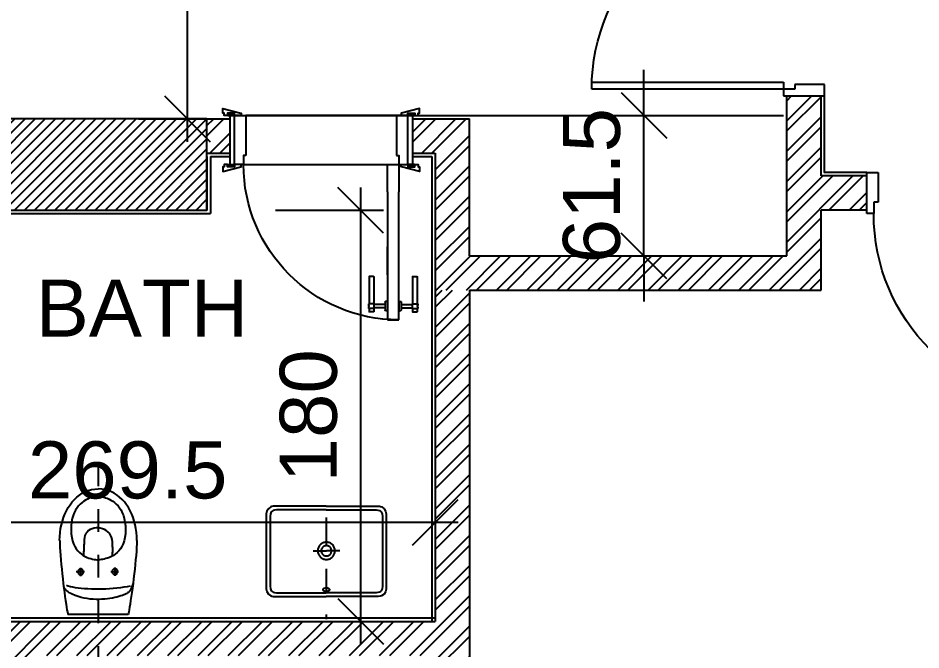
# Model space of a CAD drawing. Extents: x -0.9 to 45.6, y -8.7 to 61.5.
# Drawn here: x 29.391 to 33.345, y 25.815 to 28.581 of the extents above; entities that cross this region are included whole.
import ezdxf

# ---------------------------------------------------------------- set-up
doc = ezdxf.new("R2010")
doc.units = 0
doc.header["$MEASUREMENT"] = 0
doc.header["$PDMODE"] = 35
doc.header["$PDSIZE"] = 0.3
doc.linetypes.add('CENTER', pattern=[2, 1.25, -0.25, 0.25, -0.25])
doc.linetypes.add('DASHDOTX2', pattern=[50.8, 25.4, -12.7, 0, -12.7])
doc.layers.get('0').update_dxf_attribs({"linetype": 'CONTINUOUS'})
doc.layers.get('DEFPOINTS').update_dxf_attribs({"linetype": 'CONTINUOUS'})
for name, color, linetype in [('A-AXIS-SANITARY', 10, 'DASHDOTX2'), ('A-closet', 252, 'CONTINUOUS'), ('a-dim', 3, 'CONTINUOUS'), ('A-DOORS', 1, 'CONTINUOUS'), ('A-FLOR-PFIX', 61, 'CONTINUOUS'), ('A-HATCH-CONC', 8, 'CONTINUOUS'), ('A-HATCH-WALL', 8, 'CONTINUOUS'), ('A-NOMENCLATURE', 3, 'CONTINUOUS'), ('A-PLASTER', 8, 'CONTINUOUS'), ('A-PORTE', 1, 'CONTINUOUS'), ('A-SANIT', 95, 'CONTINUOUS'), ('A-WALL', 4, 'CONTINUOUS'), ('S-2ND-3RD-4-5-6TH$0$A-STR 2-3-4-5-6', 2, 'CONTINUOUS')]:
    doc.layers.add(name, color=color, linetype=linetype)
doc.styles.add('A100-STEXT', font='arial.ttf', dxfattribs={"height": 0.25})
doc.dimstyles.new('dim-law', dxfattribs={"dimtxt": 0.25, "dimasz": 0.2, "dimexe": 0.1, "dimexo": 0.3, "dimgap": 0.1, "dimtad": 1, "dimlfac": 100, "dimdsep": 46, "dimtxsty": 'A100-STEXT', "dimblk1": 'OBLIQUE', "dimblk2": 'OBLIQUE', "dimsah": 1, "dimcen": -0.05, "dimdle": 0.1, "dimclrd": 15, "dimclre": 15, "dimclrt": 256, "dimadec": 0, "dimazin": 0, "dimtfac": 0.28, "dimtix": 1, "dimtmove": 2, "dimatfit": 3, "dimldrblk": 'OBLIQUE', "dimfxl": 0.1, "dimtolj": 1, "dimarcsym": 0})

# ---------------------------------------------------------------- blocks, each defined once
blk = doc.blocks.new('P90E18D')
at = {"layer": 'A-PORTE'}
for p, q in [((0, 0), (0.05, 0)), ((0, -0.18), (0, 0)), ((0.05, 0), (0.05, -0.13)), ((0.9, 0), (0.85, 0)), ((0.85, 0), (0.85, -0.13)), ((0.9, -0.18), (0.9, 0)), ((0.05, -0.13), (0.03, -0.13)), ((0.03, -0.13), (0.03, -0.18)), ((0.85, -0.13), (0.87, -0.13)), ((0.87, -0.13), (0.87, -0.18)), ((0.03, -0.18), (0, -0.18)), ((0.06, -0.18), (0.02, -0.18)), ((0.03, -0.18), (0.03, -1.02)), ((0.06, -1.02), (0.06, -0.18)), ((0.87, -0.18), (0.9, -0.18))]:
    blk.add_line(p, q, dxfattribs=at)
blk.add_arc((0.03, -0.18), 0.84, 270, 360, dxfattribs=at)
blk = doc.blocks.new('A$C3DEF75EA')
at = {"layer": 'A-DOORS'}
for p, q in [((-0.11, 0.68), (-0.06, 0.68)), ((-0.11, 0.56), (-0.11, 0.68)), ((-0.06, 0.68), (-0.06, 0.56)), ((-0.19, 0.63), (-0.19, 0.6445)), ((-0.1705, 0.645), (-0.1895, 0.645)), ((-0.17, 0.63), (-0.17, 0.6445)), ((-0.12, 0.602), (-0.12, 0.638)), ((-0.11, 0.64), (-0.118, 0.64)), ((-0.11, 0.6), (-0.11, 0.64)), ((-0.06, 0.64), (-0.052, 0.64)), ((-0.06, 0.6), (-0.06, 0.64)), ((-0.05, 0.602), (-0.05, 0.638)), ((0, 0.63), (0, 0.6445)), ((0.0005, 0.645), (0.0195, 0.645)), ((0.02, 0.63), (0.02, 0.6445)), ((-0.167, 0.63), (-0.193, 0.63)), ((-0.193, 0.625), (-0.193, 0.63)), ((-0.193, 0.61), (-0.193, 0.615)), ((-0.167, 0.61), (-0.193, 0.61)), ((-0.19, 0.4905), (-0.19, 0.61)), ((-0.17, 0.4905), (-0.17, 0.61)), ((-0.167, 0.6275), (-0.167, 0.63)), ((-0.12, 0.6275), (-0.167, 0.6275)), ((-0.167, 0.61), (-0.167, 0.6125)), ((-0.12, 0.6125), (-0.167, 0.6125)), ((-0.11, 0.6), (-0.118, 0.6)), ((-0.06, 0.6), (-0.052, 0.6)), ((-0.05, 0.6275), (-0.003, 0.6275)), ((-0.05, 0.6125), (-0.003, 0.6125)), ((-0.003, 0.63), (0.023, 0.63)), ((-0.003, 0.6275), (-0.003, 0.63)), ((-0.003, 0.61), (-0.003, 0.6125)), ((-0.003, 0.61), (0.023, 0.61)), ((0, 0.4905), (0, 0.61)), ((0.02, 0.4905), (0.02, 0.61)), ((0.023, 0.625), (0.023, 0.63)), ((0.023, 0.61), (0.023, 0.615)), ((-0.11, 0.12), (-0.11, 0.56)), ((-0.06, 0.56), (-0.06, 0.12)), ((-0.1705, 0.49), (-0.1895, 0.49)), ((-0.11, 0.483), (-0.11, 0.36)), ((-0.06, 0.483), (-0.06, 0.36)), ((0.0005, 0.49), (0.0195, 0.49)), ((-0.11, 0.12), (-0.11, 0)), ((-0.06, 0), (-0.06, 0.12)), ((-0.809, 0), (-0.781, 0.009)), ((-0.809, 0.009), (-0.781, 0)), ((0.009, 0), (-0.019, 0.009)), ((0.009, 0.009), (-0.019, 0)), ((-0.11, 0), (-0.06, 0)), ((-0.809, -0.215), (-0.781, -0.224)), ((-0.809, -0.224), (-0.781, -0.215)), ((0.009, -0.215), (-0.019, -0.224)), ((0.009, -0.224), (-0.019, -0.215))]:
    blk.add_line(p, q, dxfattribs=at)
at = {"layer": 'A-DOORS', "color": 8}
for p, q in [((-0.74, 0), (-0.06, 0)), ((-0.07, -0.215), (-0.73, -0.215))]:
    blk.add_line(p, q, dxfattribs=at)
at = {"layer": 'A-DOORS'}
for points in [[(-0.81, 0), (-0.825, 0), (-0.825, 0.01), (-0.83, 0.01), (-0.83, 0.03), (-0.7518, 0.0104, -0.381769), (-0.75, 0.0084), (-0.75, 0), (-0.78, 0), (-0.78, 0.01), (-0.81, 0.01), (-0.81, 0)], [(0.01, 0), (0.025, 0), (0.025, 0.01), (0.03, 0.01), (0.03, 0.03), (-0.0482, 0.0104, 0.381769), (-0.05, 0.0084), (-0.05, 0), (-0.02, 0), (-0.02, 0.01), (0.01, 0.01), (0.01, 0)], [(-0.81, -0.215), (-0.825, -0.215), (-0.825, -0.225), (-0.83, -0.225), (-0.83, -0.245), (-0.7518, -0.2254, 0.381769), (-0.75, -0.2234), (-0.75, -0.215), (-0.78, -0.215), (-0.78, -0.225), (-0.81, -0.225), (-0.81, -0.215)], [(0.01, -0.215), (0.025, -0.215), (0.025, -0.225), (0.03, -0.225), (0.03, -0.245), (-0.0482, -0.2254, -0.381769), (-0.05, -0.2234), (-0.05, -0.215), (-0.02, -0.215), (-0.02, -0.225), (0.01, -0.225), (0.01, -0.215)]]:
    blk.add_lwpolyline(points, format="xyb", dxfattribs=at)
for points in [[(-0.809, 0), (-0.781, 0), (-0.781, 0.009), (-0.809, 0.009)], [(0.009, 0), (-0.019, 0), (-0.019, 0.009), (0.009, 0.009)], [(-0.809, -0.215), (-0.781, -0.215), (-0.781, -0.224), (-0.809, -0.224)], [(0.009, -0.215), (-0.019, -0.215), (-0.019, -0.224), (0.009, -0.224)]]:
    blk.add_lwpolyline(points, close=True, dxfattribs=at)
for points in [[(-0.8, -0.215), (-0.8, 0), (-0.78, 0), (-0.78, -0.215), (-0.8, -0.215)], [(-0.73, -0.04), (-0.74, -0.04), (-0.74, 0), (-0.78, 0)], [(-0.78, 0), (-0.78, -0.215), (-0.73, -0.215), (-0.73, -0.04)], [(0, -0.215), (0, 0), (-0.02, 0), (-0.02, -0.215), (0, -0.215)], [(-0.07, -0.04), (-0.06, -0.04), (-0.06, 0), (-0.02, 0)], [(-0.02, 0), (-0.02, -0.215), (-0.07, -0.215), (-0.07, -0.04)]]:
    blk.add_lwpolyline(points, dxfattribs=at)
blk.add_arc((-0.0597, -0.0003), 0.6803, 90.0254, 179.9746, dxfattribs=at)
for centre, major_axis, start_param, end_param in [((-0.1895, 0.6445), (-0.000354, 0.000354), -0.785398, 0.785398), ((-0.1705, 0.6445), (0.000354, 0.000354), 5.497787, 7.068583), ((-0.118, 0.638), (-0.00141, 0.00141), -0.785398, 0.785398), ((-0.052, 0.638), (0.00141, 0.00141), 5.497787, 7.068583), ((0.0005, 0.6445), (-0.000354, 0.000354), -0.785398, 0.785398), ((0.0195, 0.6445), (0.000354, 0.000354), 5.497787, 7.068583), ((-0.2006, 0.62), (0.00642, 0.00642), 4.914874, 6.080701), ((-0.149, 0.62), (0.0138, 0.0138), 1.961403, 2.750986), ((-0.118, 0.602), (0.00141, 0.00141), 2.356194, 3.926991), ((-0.052, 0.602), (-0.00141, 0.00141), 2.356194, 3.926991), ((-0.021, 0.62), (0.0138, 0.0138), 5.102996, 5.892578), ((0.0306, 0.62), (0.00642, 0.00642), 1.773281, 2.939108), ((-0.1895, 0.4905), (0.000354, 0.000354), 2.356194, 3.926991), ((-0.1705, 0.4905), (-0.000354, 0.000354), 2.356194, 3.926991), ((0.0005, 0.4905), (0.000354, 0.000354), 2.356194, 3.926991), ((0.0195, 0.4905), (-0.000354, 0.000354), 2.356194, 3.926991)]:
    blk.add_ellipse(centre, major_axis=major_axis, ratio=1, start_param=start_param, end_param=end_param, dxfattribs=at)
blk = doc.blocks.new('_OBLIQUE')
at = {"color": 0, "linetype": 'ByBlock'}
blk.add_line((-0.5, -0.5), (0.5, 0.5), dxfattribs=at)
blk = doc.blocks.new('*D213')
at = {"layer": 'a-dim', "color": 15, "lineweight": -2}
for p, q in [((30.1327, 28.04), (30.1327, 31.44)), ((29.9184, 31.34), (30.2327, 31.34)), ((29.9184, 28.14), (30.2327, 28.14))]:
    blk.add_line(p, q, dxfattribs=at)
at = {"layer": 'DEFPOINTS', "color": 0}
for p in [(29.6184, 31.34), (30.1327, 31.34), (29.6184, 28.14)]:
    blk.add_point(p, dxfattribs=at)
at = {"layer": 'a-dim', "color": 15, "lineweight": -2, "xscale": 0.2, "yscale": 0.2, "zscale": 0.2}
for p, rotation in [((30.1327, 31.34), 90), ((30.1327, 28.14), 270)]:
    blk.add_blockref('_OBLIQUE', p, dxfattribs=dict(at, rotation=rotation))
at = {"layer": 'a-dim', "insert": (29.9049, 29.74), "char_height": 0.25, "attachment_point": 5, "rotation": 90, "style": 'A100-STEXT'}
blk.add_mtext('\\A1;320', dxfattribs=at)
blk = doc.blocks.new('*D216')
at = {"layer": 'a-dim', "color": 15, "lineweight": -2}
for p, q in [((32.1317, 28.155), (32.1317, 28.355)), ((31.6684, 28.155), (32.2317, 28.155)), ((32.1317, 27.54), (32.1317, 28.155)), ((31.6684, 27.54), (32.2317, 27.54)), ((32.1317, 27.54), (32.1317, 27.34))]:
    blk.add_line(p, q, dxfattribs=at)
at = {"layer": 'DEFPOINTS', "color": 0}
for p in [(31.3684, 28.155), (32.1317, 28.155), (31.3684, 27.54)]:
    blk.add_point(p, dxfattribs=at)
at = {"layer": 'a-dim', "color": 15, "lineweight": -2, "xscale": 0.2, "yscale": 0.2, "zscale": 0.2}
for p, rotation in [((32.1317, 28.155), 270), ((32.1317, 27.54), 90)]:
    blk.add_blockref('_OBLIQUE', p, dxfattribs=dict(at, rotation=rotation))
at = {"layer": 'a-dim', "insert": (31.904, 27.8475), "char_height": 0.25, "attachment_point": 5, "rotation": 90, "style": 'A100-STEXT'}
blk.add_mtext('\\A1;61.5', dxfattribs=at)
blk = doc.blocks.new('*D220')
at = {"layer": 'a-dim', "color": 15, "lineweight": -2}
for p, q in [((28.5234, 26.5175), (28.5234, 26.4737)), ((31.2184, 26.5175), (31.2184, 26.4737)), ((28.4234, 26.3737), (31.3184, 26.3737))]:
    blk.add_line(p, q, dxfattribs=at)
at = {"layer": 'DEFPOINTS', "color": 0}
for p in [(31.2184, 26.3737), (28.5234, 26.2175), (31.2184, 26.2175)]:
    blk.add_point(p, dxfattribs=at)
at = {"layer": 'a-dim', "color": 15, "lineweight": -2, "xscale": 0.2, "yscale": 0.2, "zscale": 0.2, "rotation": 180}
blk.add_blockref('_OBLIQUE', (28.5234, 26.3737), dxfattribs=at)
at = {"layer": 'a-dim', "color": 15, "lineweight": -2, "xscale": 0.2, "yscale": 0.2, "zscale": 0.2}
blk.add_blockref('_OBLIQUE', (31.2184, 26.3737), dxfattribs=at)
at = {"layer": 'a-dim', "insert": (29.8709, 26.6014), "char_height": 0.25, "attachment_point": 5, "style": 'A100-STEXT'}
blk.add_mtext('\\A1;269.5', dxfattribs=at)
blk = doc.blocks.new('*D221')
at = {"layer": 'a-dim', "color": 15, "lineweight": -2}
for p, q in [((30.8913, 27.84), (30.8913, 25.84)), ((30.5184, 27.74), (30.9913, 27.74)), ((30.5184, 25.94), (30.9913, 25.94))]:
    blk.add_line(p, q, dxfattribs=at)
at = {"layer": 'DEFPOINTS', "color": 0}
for p in [(30.2184, 27.74), (30.2184, 25.94), (30.8913, 25.94)]:
    blk.add_point(p, dxfattribs=at)
at = {"layer": 'a-dim', "color": 15, "lineweight": -2, "xscale": 0.2, "yscale": 0.2, "zscale": 0.2}
for p, rotation in [((30.8913, 27.74), 90), ((30.8913, 25.94), 270)]:
    blk.add_blockref('_OBLIQUE', p, dxfattribs=dict(at, rotation=rotation))
at = {"layer": 'a-dim', "insert": (30.6637, 26.84), "char_height": 0.25, "attachment_point": 5, "rotation": 90, "style": 'A100-STEXT'}
blk.add_mtext('\\A1;180', dxfattribs=at)
blk = doc.blocks.new('A$C7FB65830')
at = {"color": 0}
for p, q in [((-355.8, 38.7), (-371.6, 35.5)), ((-339.7, 41), (-355.8, 38.7)), ((-323.3, 42.4), (-339.7, 41)), ((-306.8, 42.9), (-323.3, 42.4)), ((-305.8, 42.4), (-292.6, 42.1)), ((-292.6, 42.1), (-277.8, 41.5)), ((-277.8, 41.5), (-261.5, 40.5)), ((-261.5, 40.5), (-244, 39.2)), ((-244, 39.2), (-225.6, 37.5)), ((-443.2, 7.2), (-455.5, -0.9)), ((-430.1, 14.4), (-443.2, 7.2)), ((-416.3, 20.9), (-430.1, 14.4)), ((-401.9, 26.6), (-416.3, 20.9)), ((-387, 31.5), (-401.9, 26.6)), ((-371.6, 35.5), (-387, 31.5)), ((-225.6, 37.5), (-206.4, 35.6)), ((-206.4, 35.6), (-186.8, 33.5)), ((-186.8, 33.5), (-167, 31.3)), ((-167, 31.3), (-147.2, 28.9)), ((-147.2, 28.9), (-127.6, 26.4)), ((-128.9, 27), (-124.9, 25.6)), ((-127.6, 26.4), (-108.5, 23.9)), ((-124.9, 25.6), (-121.2, 24.2)), ((-121.2, 24.2), (-117.7, 22.9)), ((-117.7, 22.9), (-114.3, 21.7)), ((-116.6, 14.7), (-113.9, 1.7)), ((-114.3, 21.7), (-111.2, 20.4)), ((-113.9, 1.7), (-111.5, -12.1)), ((-111.2, 20.4), (-108.3, 19.2)), ((-108.5, 23.9), (-90.2, 21.4)), ((-108.3, 19.2), (-105.5, 18)), ((-105.5, 18), (-102.8, 16.7)), ((-102.8, 16.7), (-100.3, 15.3)), ((-100.3, 15.3), (-98, 13.8)), ((-98, 13.8), (-95.8, 12.2)), ((-95.8, 12.2), (-93.7, 10.5)), ((-93.7, 10.5), (-91.7, 8.5)), ((-91.7, 8.5), (-89.8, 6.4)), ((-90.2, 21.4), (-72.8, 18.9)), ((-89.8, 6.4), (-88, 4.1)), ((-88, 4.1), (-86.2, 1.5)), ((-86.2, 1.5), (-84.5, -1.4)), ((-72.8, 18.9), (-56.6, 16.5)), ((-56.6, 16.5), (-41.9, 14.2)), ((-41.9, 14.2), (-28.9, 12)), ((-28.9, 12), (-17.8, 10.1)), ((-17.8, 10.1), (-8.8, 8.4)), ((-8.8, 8.4), (-2.3, 7)), ((-2.3, 7), (1.5, 5.9)), ((1.9, 5.9), (1.9, -244.6)), ((-487.3, -29.3), (-495.9, -40.1)), ((-477.7, -19.1), (-487.3, -29.3)), ((-467, -9.6), (-477.7, -19.1)), ((-455.5, -0.9), (-467, -9.6)), ((-458, -43.1), (-450.6, -36.1)), ((-450.6, -36.1), (-442.2, -29.6)), ((-442.2, -29.6), (-432.7, -23.6)), ((-432.7, -23.6), (-422.2, -18.3)), ((-422.2, -18.3), (-410.4, -13.6)), ((-410.4, -13.6), (-397.5, -9.9)), ((-397.5, -9.9), (-383.3, -7.1)), ((-383.3, -7.1), (-367.7, -5.3)), ((-367.7, -5.3), (-350.8, -4.7)), ((-350.8, -4.7), (-334, -5.4)), ((-334, -5.4), (-318.7, -7.4)), ((-318.7, -7.4), (-305, -10.6)), ((-305, -10.6), (-292.7, -14.9)), ((-292.7, -14.9), (-281.7, -20.1)), ((-281.7, -20.1), (-272, -26.1)), ((-272, -26.1), (-263.5, -32.8)), ((-263.5, -32.8), (-256.1, -40)), ((-178.8, -37.5), (-180.9, -38.1)), ((-176.8, -37.3), (-178.8, -37.5)), ((-174.7, -37.5), (-176.8, -37.3)), ((-176.5, -33.5), (-176.5, -66.3)), ((-172.7, -38.1), (-174.7, -37.5)), ((-111.5, -12.1), (-109.4, -26.3)), ((-109.4, -26.3), (-107.7, -41)), ((-84.5, -1.4), (-82.9, -4.5)), ((-82.9, -4.5), (-81.3, -8)), ((-81.3, -8), (-79.8, -11.8)), ((-79.8, -11.8), (-77.6, -18)), ((-77.6, -18), (-75.3, -24.9)), ((-75.3, -24.9), (-73.1, -32.6)), ((-73.1, -32.6), (-70.9, -41)), ((-509.7, -63.7), (-514.7, -76.4)), ((-503.4, -51.6), (-509.7, -63.7)), ((-495.9, -40.1), (-503.4, -51.6)), ((-482.1, -80.6), (-478.8, -73.1)), ((-478.8, -73.1), (-474.8, -65.4)), ((-474.8, -65.4), (-470.1, -57.8)), ((-470.1, -57.8), (-464.5, -50.3)), ((-464.5, -50.3), (-458, -43.1)), ((-336.4, -71.9), (-342.8, -78.2)), ((-329, -66.7), (-336.4, -71.9)), ((-320.4, -62.6), (-329, -66.7)), ((-310.9, -59.9), (-320.4, -62.6)), ((-300.2, -58.6), (-310.9, -59.9)), ((-297.8, -58.6), (-300.2, -58.6)), ((-295.1, -58.5), (-297.8, -58.6)), ((-292, -58.5), (-295.1, -58.5)), ((-288.7, -58.4), (-292, -58.5)), ((-285.1, -58.4), (-288.7, -58.4)), ((-281.4, -58.4), (-285.1, -58.4)), ((-277.6, -58.3), (-281.4, -58.4)), ((-273.7, -58.3), (-277.6, -58.3)), ((-269.8, -58.3), (-273.7, -58.3)), ((-266, -58.3), (-269.8, -58.3)), ((-262.3, -58.3), (-266, -58.3)), ((-258.7, -58.3), (-262.3, -58.3)), ((-255.3, -58.4), (-258.7, -58.3)), ((-256.1, -40), (-249.7, -47.6)), ((-252.3, -58.4), (-255.3, -58.4)), ((-249.5, -58.4), (-252.3, -58.4)), ((-249.7, -47.6), (-244.3, -55.4)), ((-247.1, -58.4), (-249.5, -58.4)), ((-245.2, -58.4), (-247.1, -58.4)), ((-243.7, -58.4), (-245.2, -58.4)), ((-244.3, -55.4), (-239.8, -63.4)), ((-242.8, -58.4), (-243.7, -58.4)), ((-242.5, -58.4), (-242.8, -58.4)), ((-239.8, -63.4), (-236.1, -71.4)), ((-236.1, -71.4), (-233.1, -79.2)), ((-193.8, -49.6), (-159.9, -49.6)), ((-188.5, -47.2), (-188.7, -49.2)), ((-188.7, -49.2), (-188.5, -51.3)), ((-188, -45.2), (-188.5, -47.2)), ((-188.5, -51.3), (-188, -53.3)), ((-187.1, -43.3), (-188, -45.2)), ((-188, -53.3), (-187.1, -55.2)), ((-185.9, -41.6), (-187.1, -43.3)), ((-187.1, -55.2), (-185.9, -56.9)), ((-184.4, -40.1), (-185.9, -41.6)), ((-185.9, -56.9), (-184.4, -58.3)), ((-182.7, -38.9), (-184.4, -40.1)), ((-184.4, -58.3), (-182.7, -59.5)), ((-180.9, -38.1), (-182.7, -38.9)), ((-182.7, -59.5), (-180.9, -60.4)), ((-180.9, -60.4), (-178.8, -60.9)), ((-178.8, -60.9), (-176.8, -61.1)), ((-176.8, -61.1), (-174.7, -60.9)), ((-174.7, -60.9), (-172.7, -60.4)), ((-170.8, -38.9), (-172.7, -38.1)), ((-172.7, -60.4), (-170.8, -59.5)), ((-169.1, -40.1), (-170.8, -38.9)), ((-170.8, -59.5), (-169.1, -58.3)), ((-167.7, -41.6), (-169.1, -40.1)), ((-169.1, -58.3), (-167.7, -56.9)), ((-166.5, -43.3), (-167.7, -41.6)), ((-167.7, -56.9), (-166.5, -55.2)), ((-165.6, -45.2), (-166.5, -43.3)), ((-166.5, -55.2), (-165.6, -53.3)), ((-165.1, -47.2), (-165.6, -45.2)), ((-165.6, -53.3), (-165.1, -51.3)), ((-164.9, -49.2), (-165.1, -47.2)), ((-165.1, -51.3), (-164.9, -49.2)), ((-164.9, -49.2), (-164.9, -49.2)), ((-164.9, -49.2), (-164.9, -49.2)), ((-107.7, -41), (-106.3, -56)), ((-106.3, -56), (-105.2, -71.2)), ((-105.2, -71.2), (-104.4, -86.6)), ((-70.9, -41), (-68.8, -50)), ((-68.8, -50), (-66.9, -59.7)), ((-66.9, -59.7), (-65.1, -69.9)), ((-65.1, -69.9), (-63.7, -80.5)), ((-520.6, -103.5), (-521.4, -118)), ((-518.3, -89.7), (-520.6, -103.5)), ((-514.7, -76.4), (-518.3, -89.7)), ((-489.7, -113.4), (-489.2, -107.8)), ((-489.2, -107.8), (-488.2, -101.7)), ((-488.2, -101.7), (-486.7, -95)), ((-486.7, -95), (-484.7, -88)), ((-484.7, -88), (-482.1, -80.6)), ((-357.6, -109.9), (-358.6, -118.6)), ((-355.5, -101.3), (-357.6, -109.9)), ((-352.4, -93), (-355.5, -101.3)), ((-348.1, -85.3), (-352.4, -93)), ((-342.8, -78.2), (-348.1, -85.3)), ((-233.1, -79.2), (-230.8, -86.8)), ((-230.8, -86.8), (-229, -94)), ((-229, -94), (-227.7, -100.6)), ((-227.7, -100.6), (-226.9, -106.6)), ((-226.9, -106.6), (-226.4, -111.8)), ((-226.4, -111.8), (-226.1, -116.1)), ((-104.4, -86.6), (-103.9, -102)), ((-103.9, -102), (-103.7, -117.3)), ((-63.7, -80.5), (-62.5, -91.6)), ((-62.5, -91.6), (-61.7, -103.1)), ((-61.7, -103.1), (-61.2, -115)), ((-520.6, -132.9), (-521.4, -118.5)), ((-518.3, -146.7), (-520.6, -132.9)), ((-514.7, -160), (-518.3, -146.7)), ((-489.9, -118.2), (-489.7, -113.4)), ((-489.9, -118.2), (-489.7, -123.1)), ((-489.7, -123.1), (-489.2, -128.6)), ((-489.2, -128.6), (-488.2, -134.8)), ((-488.2, -134.8), (-486.7, -141.4)), ((-486.7, -141.4), (-484.7, -148.5)), ((-484.7, -148.5), (-482.1, -155.8)), ((-358.6, -118.6), (-358.5, -127.3)), ((-358.5, -127.3), (-357.4, -135.9)), ((-357.4, -135.9), (-355.1, -144.1)), ((-355.1, -144.1), (-351.8, -151.7)), ((-233.1, -157.2), (-230.8, -149.6)), ((-230.8, -149.6), (-229, -142.4)), ((-229, -142.4), (-227.7, -135.8)), ((-227.7, -135.8), (-226.9, -129.8)), ((-226.9, -129.8), (-226.4, -124.6)), ((-226.4, -124.6), (-226.1, -120.4)), ((-226.1, -116.1), (-226, -119.2)), ((-226.1, -120.4), (-226, -117.2)), ((-104.2, -147.2), (-104.8, -161.7)), ((-103.8, -132.4), (-104.2, -147.2)), ((-103.7, -117.3), (-103.8, -132.4)), ((-61.7, -139.4), (-62.7, -151.9)), ((-61.2, -127.1), (-61.7, -139.4)), ((-61.2, -115), (-61.2, -127.1)), ((-509.7, -172.8), (-514.7, -160)), ((-503.4, -184.9), (-509.7, -172.8)), ((-495.9, -196.3), (-503.4, -184.9)), ((-482.1, -155.8), (-478.8, -163.4)), ((-478.8, -163.4), (-474.8, -171)), ((-474.8, -171), (-470.1, -178.6)), ((-470.1, -178.6), (-464.5, -186.1)), ((-464.5, -186.1), (-458, -193.4)), ((-351.8, -151.7), (-347.4, -158.7)), ((-347.4, -158.7), (-341.8, -164.8)), ((-341.8, -164.8), (-335.2, -169.9)), ((-335.2, -169.9), (-327.6, -173.8)), ((-327.6, -173.8), (-318.8, -176.3)), ((-318.8, -176.3), (-308.9, -177.3)), ((-308.9, -177.3), (-303.4, -177.4)), ((-303.4, -177.4), (-298, -177.5)), ((-298, -177.5), (-292.9, -177.6)), ((-292.9, -177.6), (-287.9, -177.8)), ((-287.9, -177.8), (-283.1, -178)), ((-283.1, -178), (-278.6, -178.2)), ((-278.6, -178.2), (-274.3, -178.4)), ((-274.3, -178.4), (-270.3, -178.6)), ((-270.3, -178.6), (-266.5, -178.8)), ((-266.5, -178.8), (-262.9, -179)), ((-262.9, -179), (-259.7, -179.2)), ((-259.7, -179.2), (-256.7, -179.4)), ((-256.7, -179.4), (-254.1, -179.6)), ((-254.1, -179.6), (-251.7, -179.8)), ((-251.7, -179.8), (-249.7, -179.9)), ((-249.7, -179.9), (-248, -180.1)), ((-249.7, -188.8), (-244.3, -181)), ((-248, -180.1), (-246.7, -180.2)), ((-246.7, -180.2), (-245.7, -180.3)), ((-245.7, -180.3), (-245.2, -180.3)), ((-245.2, -180.3), (-245, -180.3)), ((-244.3, -181), (-239.8, -173)), ((-239.8, -173), (-236.1, -165)), ((-236.1, -165), (-233.1, -157.2)), ((-186.9, -187.8), (-187.5, -189.8)), ((-186.1, -186), (-186.9, -187.8)), ((-184.9, -184.3), (-186.1, -186)), ((-183.4, -182.8), (-184.9, -184.3)), ((-181.7, -181.6), (-183.4, -182.8)), ((-179.8, -180.7), (-181.7, -181.6)), ((-177.8, -180.2), (-179.8, -180.7)), ((-175.8, -180), (-177.8, -180.2)), ((-176.1, -176.2), (-176.1, -210.1)), ((-173.7, -180.2), (-175.8, -180)), ((-171.7, -180.7), (-173.7, -180.2)), ((-169.8, -181.6), (-171.7, -180.7)), ((-168.1, -182.8), (-169.8, -181.6)), ((-166.7, -184.3), (-168.1, -182.8)), ((-165.5, -186), (-166.7, -184.3)), ((-164.6, -187.8), (-165.5, -186)), ((-164.1, -189.8), (-164.6, -187.8)), ((-105.7, -175.7), (-106.9, -189)), ((-104.8, -161.7), (-105.7, -175.7)), ((-66.6, -177.2), (-69.5, -189.9)), ((-64.3, -164.5), (-66.6, -177.2)), ((-62.7, -151.9), (-64.3, -164.5)), ((-487.3, -207.2), (-495.9, -196.3)), ((-477.7, -217.3), (-487.3, -207.2)), ((-467, -226.8), (-477.7, -217.3)), ((-458, -193.4), (-450.6, -200.3)), ((-450.6, -200.3), (-442.2, -206.8)), ((-442.2, -206.8), (-432.7, -212.8)), ((-432.7, -212.8), (-422.2, -218.2)), ((-422.2, -218.2), (-410.4, -222.8)), ((-410.4, -222.8), (-397.5, -226.5)), ((-305, -225.8), (-292.7, -221.5)), ((-292.7, -221.5), (-281.7, -216.3)), ((-281.7, -216.3), (-272, -210.3)), ((-272, -210.3), (-263.5, -203.6)), ((-263.5, -203.6), (-256.1, -196.4)), ((-256.1, -196.4), (-249.7, -188.8)), ((-192.4, -191.7), (-158.5, -191.7)), ((-187.5, -189.8), (-187.7, -191.9)), ((-187.7, -191.9), (-187.5, -194)), ((-187.5, -194), (-186.9, -196)), ((-186.9, -196), (-186.1, -197.8)), ((-186.1, -197.8), (-184.9, -199.5)), ((-184.9, -199.5), (-183.4, -201)), ((-183.4, -201), (-181.7, -202.2)), ((-181.7, -202.2), (-179.8, -203.1)), ((-179.8, -203.1), (-177.8, -203.6)), ((-177.8, -203.6), (-175.8, -203.8)), ((-175.8, -203.8), (-173.7, -203.6)), ((-173.7, -203.6), (-171.7, -203.1)), ((-171.7, -203.1), (-169.8, -202.2)), ((-169.8, -202.2), (-168.1, -201)), ((-168.1, -201), (-166.7, -199.5)), ((-166.7, -199.5), (-165.5, -197.8)), ((-165.5, -197.8), (-164.6, -196)), ((-164.6, -196), (-164.1, -194)), ((-163.9, -191.9), (-164.1, -189.8)), ((-164.1, -194), (-163.9, -191.9)), ((-163.9, -191.9), (-163.9, -191.9)), ((-163.9, -191.9), (-163.9, -191.9)), ((-111.8, -224.6), (-113.8, -234.6)), ((-109.9, -213.6), (-111.8, -224.6)), ((-108.3, -201.7), (-109.9, -213.6)), ((-106.9, -189), (-108.3, -201.7)), ((-77.6, -215.2), (-82.9, -227.7)), ((-73.2, -202.6), (-77.6, -215.2)), ((-69.5, -189.9), (-73.2, -202.6)), ((-455.5, -235.6), (-467, -226.8)), ((-443.2, -243.6), (-455.5, -235.6)), ((-430.1, -250.9), (-443.2, -243.6)), ((-416.3, -257.3), (-430.1, -250.9)), ((-401.9, -263), (-416.3, -257.3)), ((-387, -267.9), (-401.9, -263)), ((-397.5, -226.5), (-383.3, -229.4)), ((-383.3, -229.4), (-367.7, -231.1)), ((-367.7, -231.1), (-350.8, -231.7)), ((-350.8, -231.7), (-334, -231)), ((-334, -231), (-318.7, -229)), ((-318.7, -229), (-305, -225.8)), ((-127.6, -264), (-108.5, -261.6)), ((-116.1, -243.5), (-118.6, -251.2)), ((-113.8, -234.6), (-116.1, -243.5)), ((-111.3, -260.2), (-114.6, -262)), ((-108.3, -258.4), (-111.3, -260.2)), ((-108.5, -261.6), (-90.2, -259.3)), ((-105.6, -256.6), (-108.3, -258.4)), ((-103.1, -254.8), (-105.6, -256.6)), ((-100.8, -253.1), (-103.1, -254.8)), ((-98.8, -251.3), (-100.8, -253.1)), ((-96.9, -249.6), (-98.8, -251.3)), ((-95.1, -247.8), (-96.9, -249.6)), ((-93.6, -246.1), (-95.1, -247.8)), ((-92.2, -244.4), (-93.6, -246.1)), ((-90.9, -242.7), (-92.2, -244.4)), ((-89.7, -241), (-90.9, -242.7)), ((-90.2, -259.3), (-72.8, -257)), ((-88.7, -239.3), (-89.7, -241)), ((-87.7, -237.7), (-88.7, -239.3)), ((-86.8, -236), (-87.7, -237.7)), ((-86, -234.3), (-86.8, -236)), ((-85.1, -232.7), (-86, -234.3)), ((-84.4, -231), (-85.1, -232.7)), ((-83.6, -229.3), (-84.4, -231)), ((-82.9, -227.7), (-83.6, -229.3)), ((-72.8, -257), (-56.6, -254.7)), ((-56.6, -254.7), (-41.9, -252.5)), ((-41.9, -252.5), (-28.9, -250.5)), ((-28.9, -250.5), (-17.8, -248.7)), ((-17.8, -248.7), (-8.8, -247.1)), ((-8.8, -247.1), (-2.3, -245.7)), ((-2.3, -245.7), (1.5, -244.6)), ((-371.6, -272), (-387, -267.9)), ((-355.8, -275.1), (-371.6, -272)), ((-339.7, -277.4), (-355.8, -275.1)), ((-323.3, -278.8), (-339.7, -277.4)), ((-306.8, -279.3), (-323.3, -278.8)), ((-305.8, -278.8), (-292.6, -278.6)), ((-292.6, -278.6), (-277.8, -278)), ((-277.8, -278), (-261.5, -277.1)), ((-261.5, -277.1), (-244, -275.8)), ((-244, -275.8), (-225.6, -274.3)), ((-225.6, -274.3), (-206.4, -272.6)), ((-206.4, -272.6), (-186.8, -270.6)), ((-186.8, -270.6), (-167, -268.5)), ((-167, -268.5), (-147.2, -266.3)), ((-147.2, -266.3), (-127.6, -264))]:
    blk.add_line(p, q, dxfattribs=at)
at = {"layer": 'A-AXIS-SANITARY', "linetype": 'CENTER', "ltscale": 0.1}
blk.add_line((-627.6, -119.4), (199.5, -119.4), dxfattribs=at)
blk = doc.blocks.new('A$C6D442EC4')
at = {"layer": 'A-AXIS-SANITARY', "linetype": 'CENTER', "ltscale": 0.1}
blk.add_line((-0.0027, 0.3461), (-0.0027, -0.0992), dxfattribs=at)
at = {"layer": 'A-FLOR-PFIX', "ltscale": 0.5}
for points in [[(-0.0025, 0.3948), (-0.0051, 0.3948), (-0.0125, 0.3948), (-0.0239, 0.3948), (-0.0388, 0.3948), (-0.0564, 0.3948), (-0.076, 0.3948), (-0.1187, 0.3948), (-0.1614, 0.3948), (-0.181, 0.3948), (-0.1986, 0.3948), (-0.2135, 0.3948), (-0.225, 0.3948), (-0.2323, 0.3948), (-0.235, 0.3948), (-0.2405, 0.394), (-0.246, 0.3919), (-0.2556, 0.3842), (-0.2625, 0.3736), (-0.2651, 0.362), (-0.2651, 0.361), (-0.2651, 0.3583), (-0.2651, 0.3538), (-0.2651, 0.3478), (-0.2651, 0.3316), (-0.2651, 0.3105), (-0.2651, 0.2855), (-0.2651, 0.2577), (-0.2651, 0.1972), (-0.2651, 0.1367), (-0.2651, 0.1088), (-0.2651, 0.0839), (-0.2651, 0.0628), (-0.2651, 0.0466), (-0.2651, 0.0405), (-0.2651, 0.0361), (-0.2651, 0.0333), (-0.2651, 0.0324), (-0.2626, 0.0199), (-0.2557, 0.0096), (-0.2448, 0.0026), (-0.2379, 0.0007), (-0.2303, 0), (-0.2278, 0), (-0.2205, 0), (-0.2093, 0), (-0.1947, 0), (-0.1775, 0), (-0.1582, 0), (-0.1164, 0), (-0.0746, 0), (-0.0553, 0), (-0.0381, 0), (-0.0235, 0), (-0.0123, 0), (-0.005, 0), (-0.0025, 0)], [(-0.0025, 0.3784), (-0.0049, 0.3784), (-0.0118, 0.3784), (-0.0226, 0.3784), (-0.0366, 0.3784), (-0.0531, 0.3784), (-0.0715, 0.3784), (-0.1116, 0.3784), (-0.1517, 0.3784), (-0.1701, 0.3784), (-0.1867, 0.3784), (-0.2006, 0.3784), (-0.2114, 0.3784), (-0.2183, 0.3784), (-0.2208, 0.3784), (-0.2288, 0.3778), (-0.2351, 0.3761), (-0.2399, 0.3735), (-0.2434, 0.37), (-0.2472, 0.361), (-0.2481, 0.3502), (-0.2481, 0.3493), (-0.2481, 0.3468), (-0.2481, 0.3427), (-0.2481, 0.3371), (-0.2481, 0.322), (-0.2481, 0.3025), (-0.2481, 0.2793), (-0.2481, 0.2535), (-0.2481, 0.1974), (-0.2481, 0.1413), (-0.2481, 0.1155), (-0.2481, 0.0924), (-0.2481, 0.0728), (-0.2481, 0.0577), (-0.2481, 0.0522), (-0.2481, 0.048), (-0.2481, 0.0455), (-0.2481, 0.0446), (-0.2472, 0.0339), (-0.2434, 0.0249), (-0.2399, 0.0214), (-0.2351, 0.0187), (-0.2288, 0.017), (-0.2208, 0.0164), (-0.2183, 0.0164), (-0.2114, 0.0164), (-0.2006, 0.0164), (-0.1867, 0.0164), (-0.1701, 0.0164), (-0.1517, 0.0164), (-0.1116, 0.0164), (-0.0715, 0.0164), (-0.0531, 0.0164), (-0.0366, 0.0164), (-0.0226, 0.0164), (-0.0118, 0.0164), (-0.0049, 0.0164), (-0.0025, 0.0164)], [(-0.0026, 0.3948), (0, 0.3948), (0.0074, 0.3948), (0.0188, 0.3948), (0.0337, 0.3948), (0.0513, 0.3948), (0.0709, 0.3948), (0.1136, 0.3948), (0.1563, 0.3948), (0.176, 0.3948), (0.1936, 0.3948), (0.2084, 0.3948), (0.2199, 0.3948), (0.2273, 0.3948), (0.2299, 0.3948), (0.2355, 0.394), (0.2409, 0.3919), (0.2506, 0.3842), (0.2574, 0.3736), (0.26, 0.362), (0.26, 0.361), (0.26, 0.3583), (0.26, 0.3538), (0.26, 0.3478), (0.26, 0.3316), (0.26, 0.3105), (0.26, 0.2856), (0.26, 0.2578), (0.26, 0.1974), (0.26, 0.137), (0.26, 0.1092), (0.26, 0.0843), (0.26, 0.0632), (0.26, 0.047), (0.26, 0.041), (0.26, 0.0366), (0.26, 0.0338), (0.26, 0.0329), (0.2574, 0.0212), (0.2506, 0.0106), (0.2409, 0.003), (0.2355, 0.0008), (0.2299, 0), (0.2273, 0), (0.2199, 0), (0.2084, 0), (0.1936, 0), (0.176, 0), (0.1563, 0), (0.1136, 0), (0.0709, 0), (0.0513, 0), (0.0337, 0), (0.0188, 0), (0.0074, 0), (0, 0), (-0.0026, 0)], [(-0.0026, 0.3784), (-0.0002, 0.3784), (0.0068, 0.3784), (0.0175, 0.3784), (0.0315, 0.3784), (0.048, 0.3784), (0.0665, 0.3784), (0.1065, 0.3784), (0.1466, 0.3784), (0.1651, 0.3784), (0.1816, 0.3784), (0.1955, 0.3784), (0.2063, 0.3784), (0.2132, 0.3784), (0.2157, 0.3784), (0.2237, 0.3778), (0.23, 0.3761), (0.2348, 0.3735), (0.2383, 0.37), (0.2421, 0.361), (0.243, 0.3502), (0.243, 0.3493), (0.243, 0.3468), (0.243, 0.3427), (0.243, 0.3371), (0.243, 0.322), (0.243, 0.3025), (0.243, 0.2793), (0.243, 0.2535), (0.243, 0.1974), (0.243, 0.1413), (0.243, 0.1155), (0.243, 0.0924), (0.243, 0.0728), (0.243, 0.0577), (0.243, 0.0522), (0.243, 0.048), (0.243, 0.0455), (0.243, 0.0446), (0.2421, 0.0339), (0.2383, 0.0249), (0.2348, 0.0214), (0.23, 0.0187), (0.2237, 0.017), (0.2157, 0.0164), (0.2132, 0.0164), (0.2063, 0.0164), (0.1955, 0.0164), (0.1816, 0.0164), (0.1651, 0.0164), (0.1466, 0.0164), (0.1065, 0.0164), (0.0665, 0.0164), (0.048, 0.0164), (0.0315, 0.0164), (0.0175, 0.0164), (0.0068, 0.0164), (-0.0002, 0.0164), (-0.0026, 0.0164)], [(-0.0408, 0.1997), (-0.0406, 0.2035), (-0.04, 0.2073), (-0.0391, 0.2109), (-0.0378, 0.2144), (-0.0362, 0.2176), (-0.0343, 0.2208), (-0.0322, 0.2237), (-0.0297, 0.2263), (-0.0271, 0.2288), (-0.0242, 0.2309), (-0.021, 0.2328), (-0.0177, 0.2344), (-0.0143, 0.2357), (-0.0107, 0.2366), (-0.0069, 0.2372), (-0.0031, 0.2374), (0.0008, 0.2372), (0.0045, 0.2366), (0.0081, 0.2357), (0.0116, 0.2344), (0.0149, 0.2328), (0.018, 0.2309), (0.0209, 0.2288), (0.0236, 0.2263), (0.026, 0.2237), (0.0282, 0.2208), (0.0301, 0.2176), (0.0317, 0.2144), (0.0329, 0.2109), (0.0339, 0.2073), (0.0344, 0.2035), (0.0346, 0.1997), (0.0344, 0.1958), (0.0339, 0.1921), (0.0329, 0.1885), (0.0317, 0.185), (0.0301, 0.1817), (0.0282, 0.1786), (0.026, 0.1757), (0.0236, 0.173), (0.0209, 0.1706), (0.018, 0.1684), (0.0149, 0.1665), (0.0116, 0.1649), (0.0081, 0.1637), (0.0045, 0.1627), (0.0008, 0.1622), (-0.0031, 0.162), (-0.0069, 0.1622), (-0.0107, 0.1627), (-0.0143, 0.1637), (-0.0177, 0.1649), (-0.021, 0.1665), (-0.0242, 0.1684), (-0.0271, 0.1706), (-0.0297, 0.173), (-0.0322, 0.1757), (-0.0343, 0.1786), (-0.0362, 0.1817), (-0.0378, 0.185), (-0.0391, 0.1885), (-0.04, 0.1921), (-0.0406, 0.1958), (-0.0408, 0.1997), (-0.0408, 0.1997)], [(-0.0257, 0.1997), (-0.0256, 0.202), (-0.0252, 0.2042), (-0.0247, 0.2064), (-0.0239, 0.2085), (-0.023, 0.2105), (-0.0218, 0.2123), (-0.0205, 0.2141), (-0.0191, 0.2157), (-0.0175, 0.2171), (-0.0157, 0.2184), (-0.0139, 0.2196), (-0.0119, 0.2205), (-0.0098, 0.2213), (-0.0076, 0.2218), (-0.0054, 0.2222), (-0.0031, 0.2223), (-0.0008, 0.2222), (0.0015, 0.2218), (0.0037, 0.2213), (0.0057, 0.2205), (0.0077, 0.2196), (0.0096, 0.2184), (0.0113, 0.2171), (0.0129, 0.2157), (0.0144, 0.2141), (0.0157, 0.2123), (0.0168, 0.2105), (0.0178, 0.2085), (0.0185, 0.2064), (0.0191, 0.2042), (0.0194, 0.202), (0.0196, 0.1997), (0.0194, 0.1974), (0.0191, 0.1951), (0.0185, 0.1929), (0.0178, 0.1909), (0.0168, 0.1889), (0.0157, 0.187), (0.0144, 0.1853), (0.0129, 0.1837), (0.0113, 0.1822), (0.0096, 0.1809), (0.0077, 0.1798), (0.0057, 0.1788), (0.0037, 0.1781), (0.0015, 0.1775), (-0.0008, 0.1772), (-0.0031, 0.1771), (-0.0054, 0.1772), (-0.0076, 0.1775), (-0.0098, 0.1781), (-0.0119, 0.1788), (-0.0139, 0.1798), (-0.0157, 0.1809), (-0.0175, 0.1822), (-0.0191, 0.1837), (-0.0205, 0.1853), (-0.0218, 0.187), (-0.023, 0.1889), (-0.0239, 0.1909), (-0.0247, 0.1929), (-0.0252, 0.1951), (-0.0256, 0.1974), (-0.0257, 0.1997), (-0.0257, 0.1997)], [(-0.0176, 0.0295), (-0.0176, 0.0302), (-0.0173, 0.0308), (-0.017, 0.0315), (-0.0165, 0.0321), (-0.0158, 0.0326), (-0.0151, 0.0332), (-0.0142, 0.0337), (-0.0132, 0.0341), (-0.011, 0.0349), (-0.0084, 0.0355), (-0.0056, 0.0359), (-0.0026, 0.036), (0.0004, 0.0359), (0.0033, 0.0355), (0.0058, 0.0349), (0.0081, 0.0341), (0.009, 0.0337), (0.0099, 0.0332), (0.0107, 0.0326), (0.0113, 0.0321), (0.0118, 0.0315), (0.0122, 0.0308), (0.0124, 0.0302), (0.0125, 0.0295), (0.0124, 0.0288), (0.0122, 0.0282), (0.0118, 0.0276), (0.0113, 0.027), (0.0107, 0.0264), (0.0099, 0.0258), (0.009, 0.0253), (0.0081, 0.0249), (0.0058, 0.0241), (0.0033, 0.0235), (0.0004, 0.0231), (-0.0026, 0.023), (-0.0056, 0.0231), (-0.0084, 0.0235), (-0.011, 0.0241), (-0.0132, 0.0249), (-0.0142, 0.0253), (-0.0151, 0.0258), (-0.0158, 0.0264), (-0.0165, 0.027), (-0.017, 0.0276), (-0.0173, 0.0282), (-0.0176, 0.0288), (-0.0176, 0.0295), (-0.0176, 0.0295)]]:
    blk.add_lwpolyline(points, dxfattribs=at)
at = {"layer": 'A-SANIT', "ltscale": 0.5}
for points in [[(-0.0614, 0.1997), (-0.0031, 0.1997)], [(0.0553, 0.1997), (-0.0031, 0.1997)]]:
    blk.add_lwpolyline(points, dxfattribs=at)

msp = doc.modelspace()

# ---------------------------------------------------------------- hatches: boundary and pattern name
at = {"layer": 'A-HATCH-CONC'}
h = msp.add_hatch(dxfattribs=at)
h.set_pattern_fill('ANSI31', color=256, scale=0.25, style=0)
h.paths.add_polyline_path([(30.21837, 28.14), (29.01837, 28.14), (29.01837, 27.74), (30.21837, 27.74)])
at = {"layer": 'A-HATCH-WALL'}
h = msp.add_hatch(dxfattribs=at)
h.set_pattern_fill('ANSI32', color=256, scale=0.25, style=0)
h.set_pattern_definition([(45, (30.26416, 28.02334), (-0.0662913, 0.0662913), []), (45, (30.30836, 28.02334), (-0.0662913, 0.0662913), [])])
h.paths.add_polyline_path([(30.31837, 28.14), (30.21837, 28.14), (30.21837, 27.99), (30.31837, 27.99)])
h.paths.add_polyline_path([(35.91837, 27.89), (34.35837, 27.89), (34.35837, 28.59), (34.20837, 28.59), (34.20837, 27.89), (34.00837, 27.89), (34.00837, 27.74), (34.20837, 27.74), (35.91837, 27.74)])
h.paths.add_polyline_path([(32.90837, 27.74), (33.10837, 27.74), (33.10837, 27.89), (32.90837, 27.89), (32.90837, 28.24), (32.75837, 28.24), (32.75837, 27.54), (31.36837, 27.54), (31.36837, 28.14), (31.11837, 28.14), (31.11837, 27.99), (31.21837, 27.99), (31.21837, 27.39), (31.36837, 27.39), (32.90837, 27.39)])
h.paths.add_polyline_path([(35.13337, 29.74), (34.35837, 29.74), (34.35837, 31.54), (35.91837, 31.54), (35.91837, 31.74), (34.20837, 31.74), (34.20837, 29.49), (34.35837, 29.49), (34.35837, 29.59), (35.13337, 29.59)])
h = msp.add_hatch(dxfattribs=at)
h.set_pattern_fill('ANSI32', color=256, scale=0.25, style=0)
h.set_pattern_definition([(45, (29.21954, 25.36078), (-0.0662913, 0.0662913), []), (45, (29.26374, 25.36078), (-0.0662913, 0.0662913), [])])
h.paths.add_polyline_path([(29.43837, 25.79), (31.21837, 25.79), (31.21837, 25.415), (31.21837, 24.6025), (31.36837, 24.6025), (31.36837, 27.39), (31.21837, 27.39), (31.21837, 25.94), (29.28837, 25.94), (29.28837, 25.415), (28.52337, 25.415), (28.52337, 25.265), (29.43837, 25.265)])
h.paths.add_polyline_path([(31.36837, 23.3525), (31.21837, 23.3525), (31.21837, 23.04), (29.75756, 23.04, -0.045552), (29.81756, 22.94), (31.36837, 22.94)])
h.paths.add_polyline_path([(31.36837, 23.7025), (31.21837, 23.7025), (31.21837, 23.3525), (31.36837, 23.3525)])
h.paths.add_polyline_path([(28.50837, 22.94), (28.50837, 23.44), (26.70837, 23.44), (26.70837, 22.94), (26.90837, 22.94), (26.90837, 23.29), (28.40837, 23.29), (28.40837, 22.94)])

# ---------------------------------------------------------------- linework, layer by layer
at = {"layer": 'A-closet'}
msp.add_line((30.38337, 28.155), (32.74337, 28.155), dxfattribs=at)
at = {"layer": 'a-dim'}
msp.add_line((30.21837, 27.975), (30.21837, 27.74), dxfattribs=at)
at = {"layer": 'A-PLASTER'}
for p, q in [((30.23337, 27.975), (30.31837, 27.975)), ((30.23337, 27.975), (30.23337, 27.74)), ((31.11837, 27.975), (31.20337, 27.975)), ((31.20337, 27.975), (31.20337, 25.94)), ((29.01837, 27.725), (30.23337, 27.725)), ((30.23337, 27.74), (30.23337, 27.725)), ((29.27337, 25.955), (31.21837, 25.955))]:
    msp.add_line(p, q, dxfattribs=at)
msp.add_lwpolyline([(33.10837, 27.905), (32.92337, 27.905), (32.92337, 28.24)], dxfattribs=at)
at = {"layer": 'A-WALL'}
for p, q in [((32.75837, 28.24), (32.90837, 28.24)), ((32.75837, 27.54), (32.75837, 28.24)), ((32.90837, 27.89), (32.90837, 28.24)), ((30.21837, 28.14), (30.31837, 28.14)), ((31.11837, 28.14), (31.36837, 28.14)), ((31.36837, 27.54), (31.36837, 28.14)), ((30.21837, 27.99), (30.31837, 27.99)), ((31.11837, 27.99), (31.21837, 27.99)), ((31.21837, 27.99), (31.21837, 25.94)), ((33.10837, 27.89), (32.90837, 27.89)), ((33.10837, 27.74), (33.10837, 27.89)), ((32.90837, 27.39), (32.90837, 27.74)), ((33.10837, 27.74), (32.90837, 27.74)), ((31.36837, 27.54), (32.75837, 27.54)), ((31.36837, 27.39), (32.90837, 27.39)), ((31.36837, 27.39), (31.36837, 24.6025)), ((29.28837, 25.94), (31.21837, 25.94))]:
    msp.add_line(p, q, dxfattribs=at)
at = {"layer": 'S-2ND-3RD-4-5-6TH$0$A-STR 2-3-4-5-6'}
msp.add_lwpolyline([(29.01837, 27.74), (30.21837, 27.74), (30.21837, 28.14), (29.01837, 28.14)], close=True, dxfattribs=at)

# ---------------------------------------------------------------- block references
at = {"layer": 'A-DOORS', "xscale": -1}
for name, p, rotation in [('P90E18D', (32.92337, 28.24), 269.9999999998901), ('A$C3DEF75EA', (31.11837, 27.94), 180), ('P90E18D', (34.00837, 27.905), 359.9999999998901)]:
    msp.add_blockref(name, p, dxfattribs=dict(at, rotation=rotation))
at = {"layer": 'A-FLOR-PFIX', "xscale": 0.001051092505946372, "yscale": 0.001051092505946372, "zscale": 0.001051092505949458, "rotation": 270}
msp.add_blockref('A$C7FB65830', (29.86655, 25.972), dxfattribs=at)
at = {"layer": 'A-FLOR-PFIX', "xscale": -1, "rotation": 359.9999999998034}
msp.add_blockref('A$C6D442EC4', (30.73823, 26.04922), dxfattribs=at)

# ---------------------------------------------------------------- texts
at = {"layer": 'A-NOMENCLATURE', "style": 'A100-STEXT'}
msp.add_text('BATH', height=0.25, dxfattribs=at).set_placement((29.46796, 27.18635))

# ---------------------------------------------------------------- dimensions: what is measured, and where the dimension line sits
at = {"layer": 'a-dim'}
for p1, p2, distance, picture, middle in [((29.61837, 28.14), (29.61837, 31.34), -0.51431, '*D213', (29.90495, 29.74)), ((31.36837, 27.54), (31.36837, 28.155), -0.7633, '*D216', (31.90402, 27.8475)), ((30.21837, 27.74), (30.21837, 25.94), 0.67297, '*D221', (30.6637, 26.84)), ((28.52337, 26.2175), (31.21837, 26.2175), 0.15623, '*D220', (29.87087, 26.60137))]:
    dim = msp.add_aligned_dim(p1=p1, p2=p2, distance=distance, dimstyle='dim-law', dxfattribs=at)
    dim.commit()
    dim.dimension.update_dxf_attribs({"geometry": picture, "text_midpoint": middle})

doc.saveas('drawing.dxf')
